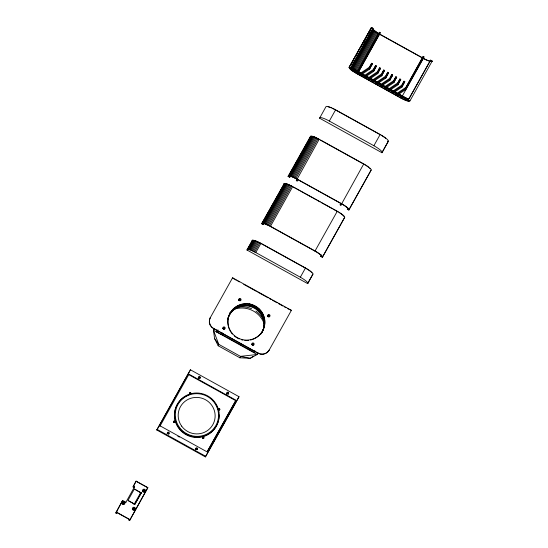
<?xml version="1.0" encoding="UTF-8"?>
<svg xmlns="http://www.w3.org/2000/svg" width="548" height="548" viewBox="0 0 548 548"><rect width="100%" height="100%" fill="white"/><g stroke="black" fill="none" stroke-linecap="round" stroke-linejoin="round"><path stroke-width="0.82" d="M403.999 81.207L401.205 86.611L403.999 81.207L404.808 81.652L402.581 85.625L394.087 91.331L393.074 93.55L396.314 95.345L397.327 93.126L405.828 87.42L423.159 56.437L423.974 56.882L406.637 87.872L398.143 93.571L397.697 94.366L397.122 95.797L401.17 98.037A8.336 1.534 29.2 0 0 408.644 100.873L409.103 100.483L407.486 99.585L409.404 98.044L430.584 60.143L432.201 61.04L409.849 101.085A9.261 1.706 29.2 0 1 401.109 98.202L356.556 73.528C354.207 71.699 349.583 70.35 349.22 67.123L371.448 27.4L373.003 28.455L371.448 27.4M356.618 73.37L351.631 70.089L349.905 67.89L351.652 68.473L349.22 67.123M371.428 28.284L371.318 27.729L349.09 67.445L349.905 67.89M351.583 68.63L351.953 66.034L373.065 28.297M258.218 353.241L257.204 354.501L250.231 358.31L239.908 357.796L218.179 345.767L214.583 338.575L213.46 330.28L214.247 328.841M217.57 330.403L216.707 332.033L217.946 329.807M216.741 331.883L221.604 334.575L222.406 333.006M254.889 350.809L253.977 352.672L254.799 351.186M214.583 338.575L218.755 344.329L240.476 356.364L257.204 354.501L257.868 353.001M117.416 511.976L116.608 513.421L115.799 512.976L122.642 500.454L125.882 502.249M116.608 513.421L116.943 512.586L129.095 519.312L128.759 520.155L129.568 520.6L147.857 487.624L136.116 481.117L133.048 486.884L133.856 487.33L134.192 486.494M122.642 500.454L115.799 512.976M136.116 481.117L133.048 486.884M156.797 430.002L190.396 369.777L238.996 396.69L238.743 397.327L205.404 456.916L156.797 430.002L189.724 371.16M134.363 488.994L141.179 492.967L134.363 488.994L127.958 500.475L134.849 504.29L128.65 500.858M210.288 317.669L210.35 317.504A8.152 8.008 21.8 0 0 213.562 328.444L258.06 353.275A8.152 8.008 21.8 0 0 269.095 350.234L291.392 310.346L232.578 277.781L210.288 317.669A8.152 8.008 21.8 0 0 213.501 328.608M129.568 520.6L147.857 487.624M190.142 370.414L190.396 369.777M232.578 277.781L234.106 279.021M246.908 249.977C249.409 248.258 253.203 251.676 255.779 252.546L300.331 277.22A9.261 1.706 29.2 0 1 307.798 283.302L307.668 283.617L246.908 249.977L252.361 240.243L255.032 240.599L260.951 243.305L305.503 267.979A9.261 1.706 29.2 0 1 312.97 274.062L307.668 283.617M252.08 240.736L252.361 240.243M261.601 223.721C264.102 222.002 267.897 225.42 270.472 226.29L315.025 250.963A9.261 1.706 29.2 0 1 322.491 257.046L322.361 257.361L320.738 256.464L321.676 256.594A8.336 1.534 29.2 0 0 314.963 251.121L269.452 225.934L264.396 223.81L262.677 223.694L263.225 224.618L261.601 223.721L284.398 183.416L287.632 184.162L291.632 185.991L337.253 211.233A9.261 1.706 29.2 0 1 344.713 217.316L322.361 257.361M218.179 345.767L218.755 344.329L213.46 330.28L214.474 329.019M283.83 183.991L284.111 183.505M290.522 175.819L289.693 177.305L288.077 176.408C290.577 174.689 294.372 178.107 296.941 178.977L341.5 203.644A9.261 1.706 29.2 0 1 348.96 209.726L348.836 210.048L347.213 209.151L348.151 209.281A8.336 1.534 29.2 0 0 341.431 203.808M296.879 179.134C295.941 178.593 287.584 174.305 289.693 177.305M270.404 226.447L292.632 186.724L288.077 184.56M310.305 136.678C312.798 134.966 316.593 138.384 319.169 139.247L363.728 163.921A9.261 1.706 29.2 0 1 371.188 170.003L348.836 210.048M319.587 118.197L319.71 117.875A10.186 1.877 29.2 0 1 329.327 121.053L373.88 145.727A10.186 1.877 29.2 0 1 382.093 152.413L381.963 152.734L319.587 118.197L325.992 106.648A10.186 1.877 29.2 0 1 335.609 109.826L380.161 134.5A10.186 1.877 29.2 0 1 388.374 141.185L381.963 152.734M297.941 179.545L297.112 181.018L296.304 180.573L319.107 139.411L315.381 137.582M297.112 181.018L297.687 179.58L340.623 203.356L340.048 204.794L340.863 205.24L341.685 203.774M357.118 72.117L353.213 69.952L353.727 68.98L357.563 71.322L354.309 69.521M239.908 357.796L240.476 356.364L250.231 358.31L253.06 356.412M356.556 73.528L379.415 32.216L380.23 32.661L379.654 34.092L357.426 73.816L359.858 75.165L360.303 74.37M357.426 73.816L380.23 32.661M205.404 456.916L238.996 396.69M359.858 75.165L360.872 72.939L369.373 67.233L371.592 63.267L372.4 63.712L369.612 69.117L361.111 74.816L360.666 75.61L363.906 77.405L364.351 76.61M360.666 75.61L361.687 73.384L370.181 67.685L372.4 63.712M363.906 77.405L364.927 75.179L373.421 69.48L375.64 65.507L376.455 65.952L373.661 71.356L365.167 77.056L364.721 77.85L367.961 79.645L368.407 78.85M364.721 77.85L365.735 75.631L374.229 69.925L376.455 65.952M207.295 451.6L235.969 400.218L188.985 374.195L159.893 426.323M371.592 63.267L371.023 64.691L371.832 65.144M369.612 69.117L370.181 67.685M258.06 353.275L258.122 353.118A8.152 8.008 21.8 0 0 269.164 350.076L269.095 350.234M367.961 79.645L368.975 77.426L377.469 71.72L379.695 67.747L380.504 68.199L377.709 73.596L369.215 79.302L368.77 80.097L372.01 81.892L372.455 81.097M368.77 80.097L369.784 77.871L378.284 72.172L380.504 68.199M375.64 65.507L373.592 69.582M373.661 71.356L374.229 69.925M372.01 81.892L373.024 79.666L381.524 73.966L383.744 69.993L384.552 70.439L381.757 75.843L373.263 81.542L372.818 82.337L376.058 84.132L376.503 83.337M372.818 82.337L373.839 80.118L382.333 74.412L384.552 70.439M377.64 71.829L379.695 67.747M377.709 73.596L378.284 72.172M376.058 84.132L377.079 81.912L385.573 76.206L387.792 72.233L388.607 72.685L385.813 78.083L377.312 83.789L376.873 84.584L380.113 86.379L380.559 85.584M376.873 84.584L377.887 82.358L386.381 76.658L388.607 72.685M383.744 69.993L382.059 73.405M381.757 75.843L382.333 74.412M380.113 86.379L381.127 84.152L389.621 78.453L391.847 74.48L392.656 74.925L389.861 80.33L381.367 86.029L380.922 86.824L384.162 88.618L384.607 87.824M314.963 251.121L337.191 211.398A8.336 1.534 29.2 0 1 338.137 211.932M291.392 310.346L287.378 308.517M380.922 86.824L381.49 85.399M381.367 86.029L381.935 84.604L390.436 78.898L392.656 74.925M387.792 72.233L385.744 76.316M385.813 78.083L386.381 76.658M384.162 88.618L385.175 86.392L393.676 80.693L395.896 76.72L396.704 77.172L393.909 82.57L385.415 88.276L384.97 89.071L388.21 90.865L388.655 90.071M384.97 89.071L385.545 87.639M385.415 88.276L385.991 86.844L394.485 81.145L396.704 77.172M390.162 77.891L391.847 74.48M389.861 80.33L390.436 78.898M340.863 205.24L363.66 164.078A8.336 1.534 29.2 0 1 365.53 165.174M388.21 90.865L389.231 88.639L397.725 82.933L399.944 78.967L400.759 79.412L397.964 84.817L389.464 90.516L389.025 91.311L392.265 93.105L393.279 90.879L401.773 85.18M389.025 91.311L390.039 89.084L398.533 83.385L400.759 79.412M395.896 76.72L393.471 81.46M393.909 82.57L394.485 81.145M392.265 93.105L392.834 91.674M399.944 78.967L397.526 83.7M397.964 84.817L398.533 83.385M393.074 93.55L393.519 92.756L402.013 87.057L402.581 85.625M404.808 81.652L402.013 87.057M401.109 98.202L423.399 58.314A8.336 1.534 29.2 0 0 430.488 61.157M406.637 87.872L406.061 89.297L397.567 95.003L397.122 95.797M408.644 100.873L405.671 99.003L406.191 98.03L398.143 93.571M405.664 88.112L423.159 56.437M423.974 56.882L423.337 58.472A9.261 1.706 29.2 0 0 427.474 60.499M407.486 99.585L409.466 97.887M409.404 98.044L430.584 60.143M431.132 61.068A8.336 1.534 29.2 0 0 431.262 60.924L430.523 60.307M431.632 61.623A9.261 1.706 29.2 0 0 431.927 61.534L432.201 61.04M188.985 374.195L188.786 374.674L235.777 400.698M229.359 313.819L230.174 312.346M221.604 334.575L222.351 333.232M288.077 176.408L310.586 136.192M247.484 249.395L252.649 240.154M262.17 223.139L284.398 183.416M288.645 175.826L310.874 136.103M349.076 67.692L371.304 27.969M351.261 64.335L352.083 62.862M352.905 61.39L353.727 59.917M356.2 55.506L357.022 54.033M361.139 46.676L361.961 45.203M362.783 43.737L365.256 39.319M366.078 37.846L366.9 36.38M367.722 34.908L370.195 30.489M247.901 249.388L253.073 240.147M262.588 223.132L284.816 183.402M289.063 175.819L311.291 136.089M262.478 224.009L262.924 223.214L263.732 223.659L263.287 224.454M248.443 249.456L253.614 240.216M263.136 223.2L285.364 183.477M289.611 175.887L311.833 136.164M351.474 66.541L372.462 29.023L378.846 33.64L357.851 71.158M249.1 249.614L254.272 240.373M263.794 223.358L286.022 183.628M289.762 177.141L290.207 176.346M290.269 176.038L312.49 136.315M263.225 224.618L264.054 223.139M350.59 69.151L372.818 29.428M249.861 249.84L255.032 240.599M264.554 223.584L286.782 183.861M291.029 176.271L313.257 136.548M351.056 69.603L373.284 29.88M250.717 250.141L255.889 240.901M265.403 223.885L287.632 184.162M291.879 176.572L314.107 136.849M351.631 70.089L373.859 30.366M251.642 250.518L256.813 241.278M266.335 224.262L288.563 184.532M292.81 176.949L315.031 137.219M352.296 70.61L374.524 30.887M353.049 71.158L375.277 31.428M252.628 250.95L257.8 241.709M267.321 224.694L289.55 184.971M293.796 177.381L316.025 137.658M353.871 71.713L376.099 31.99M253.662 251.436L258.834 242.195M268.349 225.18L290.577 185.457M294.824 177.867L317.052 138.144M354.748 72.274L376.976 32.551M254.717 251.97L259.889 242.73M269.404 225.714L291.632 185.991M295.879 178.401L318.107 138.678M355.673 72.829L377.901 33.106M255.779 252.546L260.951 243.305M329.327 121.053L335.609 109.826M296.304 180.573L297.126 179.1M125.821 502.413L134.664 486.555L133.445 485.884M369.167 68L370.654 65.356M133.959 504.64L140.905 492.22M134.911 504.126L141.247 492.81M135.034 504.085L141.172 493.125M396.314 95.345L396.759 94.551M300.331 277.22L305.503 267.979M373.88 145.727L380.161 134.5M235.969 400.218L207.069 451.86L160.084 425.844M320.738 256.464L321.566 254.984M307.798 283.302L312.97 274.062M344.713 217.316L322.491 257.046L321.676 256.594M371.188 170.003L348.96 209.726L348.151 209.281M382.093 152.413L388.374 141.185M311.641 136.575L313.1 136.767M253.416 240.627L254.875 240.825M286.625 184.08L287.31 184.292M313.785 136.973L314.552 137.247M255.56 241.031L260.882 243.463L305.442 268.136A8.336 1.534 29.2 0 1 307.312 269.232M352.371 68.541L353.659 69.158L351.693 67.986M350.001 68.404L353.213 69.952M349.891 68.116L408.904 100.791M431.269 60.917L432.077 61.362M379.654 34.092L422.59 57.862M379.524 34.216L421.85 57.65M379.12 69.178L379.935 69.63M391.272 75.905L392.087 76.357M361.687 73.384L364.852 75.364L362.262 73.925M365.735 75.631L368.907 77.604L365.667 75.809M369.784 77.871L373.024 79.666M373.839 80.118L377.079 81.912M385.175 86.392L381.935 84.604L381.422 85.577L384.662 87.372M370.359 78.412L372.955 79.844M373.763 80.296L377.003 82.09M381.867 84.782L384.456 86.214M385.915 87.022L389.231 88.639L385.991 86.844L385.47 87.817L388.71 89.612M393.204 91.064L390.039 89.084L393.279 90.879L392.765 91.859L389.518 90.064M398.067 93.749L405.383 97.804M407.548 99.421L409.979 100.77L409.041 100.64M357.926 72.569L360.358 73.912M361.166 74.364L364.406 76.158M365.221 76.604L368.462 78.398M369.27 78.844L372.51 80.638M373.318 81.09L376.558 82.885M377.373 83.33L380.613 85.125M393.574 92.304L396.814 94.098M397.622 94.544L405.671 99.003M380.107 134.644L335.547 109.97A9.357 1.726 29.2 0 0 332.369 108.36M387.518 141.103L388.244 141.507M320.655 140.267L362.851 163.633M288.2 176.086L289.015 176.531M293.44 187.169L295.269 188.183M296.68 188.964L299.927 190.759M300.736 191.211L303.976 193.006M304.784 193.451L308.024 195.246M308.832 195.698L312.072 197.492M312.887 197.938L316.127 199.732M316.936 200.178L320.176 201.972M321.635 202.781L324.224 204.219M325.039 204.664L328.279 206.459M329.088 206.911L332.328 208.706M333.136 209.151L337.191 211.398M261.732 223.399L262.54 223.851M234.845 279.432L236.332 280.247M237.811 281.069L239.291 281.891M243.73 284.35L256.306 291.31M257.786 292.132L268.143 297.865M269.623 298.687L271.102 299.503M272.582 300.325L277.021 302.784M278.5 303.606L282.939 306.058M284.419 306.88L285.898 307.702M249.422 303.77L259.759 309.497M213.562 328.444L258.122 353.118M221.652 334.349L254.06 352.289M213.467 330.239L257.204 354.501M177.86 436.27L179.333 437.085M157.05 429.365L205.658 456.279M136.856 481.726L146.987 487.336M133.383 486.049L134.596 486.72M133.938 487.131L134.582 487.494L134 486.973M116.197 511.976L129.965 519.6M378.784 33.805L376.709 32.585M408.712 99.606L406.191 98.03L407.897 99.332M375.729 31.962L372.606 29.619M132.835 509.133A0.925 0.911 21.8 0 1 134.404 509.996M122.046 503.948A0.925 0.911 21.8 0 1 123.19 503.057A0.925 0.911 21.8 0 1 123.786 504.386M142.72 491.467A0.925 0.911 21.8 0 1 143.836 490.816A0.925 0.911 21.8 0 1 144.514 491.926M218.885 418.158A22.345 21.954 21.8 0 1 188.642 435.907A22.345 21.954 21.8 0 1 178.744 402.259M179.093 401.807A22.345 21.954 21.8 0 1 188.286 395.019M212.96 400.609A22.345 21.954 21.8 0 1 213.741 401.479M215.152 403.328A22.345 21.954 21.8 0 1 217.57 407.945M217.768 408.493A22.345 21.954 21.8 0 1 218.125 409.596M218.549 411.274A22.345 21.954 21.8 0 1 218.755 412.411M218.988 414.706A22.345 21.954 21.8 0 1 218.94 417.583M167.113 433.632A0.925 0.911 21.8 0 1 168.366 432.776A0.925 0.911 21.8 0 1 168.702 434.263M195.499 449.572A0.925 0.911 21.8 0 1 196.369 448.415A0.925 0.911 21.8 0 1 197.287 449.552M226.605 393.478A0.925 0.911 21.8 0 1 227.947 392.916A0.925 0.911 21.8 0 1 228.174 394.348M226.865 394.361A0.925 0.911 21.8 0 1 226.584 393.717M198.362 378.469A0.925 0.911 21.8 0 1 199.13 377.093A0.925 0.911 21.8 0 1 199.965 378.456M381.168 135.246A9.357 1.726 29.2 0 1 384.114 137.123M384.956 137.733A9.357 1.726 29.2 0 1 385.703 138.315M328.142 106.853A9.357 1.726 29.2 0 1 331.376 107.922M429.255 61.177A9.261 1.706 29.2 0 1 428.399 60.876M366.406 165.736A8.336 1.534 29.2 0 1 367.229 166.291M367.982 166.832A8.336 1.534 29.2 0 1 368.646 167.359M369.688 168.298A8.336 1.534 29.2 0 1 370.044 168.695M339.054 212.487A8.336 1.534 29.2 0 1 339.938 213.049M340.76 213.604A8.336 1.534 29.2 0 1 343.808 216.357M308.188 269.787A8.336 1.534 29.2 0 1 309.01 270.349M309.764 270.89A8.336 1.534 29.2 0 1 310.997 271.904M311.47 272.349A8.336 1.534 29.2 0 1 311.819 272.753M228.646 327.389A18.522 18.2 21.8 0 1 240.613 304.763A18.522 18.2 21.8 0 1 263.814 316.586A18.522 18.2 21.8 0 1 252.388 339.493M251.772 339.685A18.522 18.2 21.8 0 1 250.532 340.007M248.628 340.322A18.522 18.2 21.8 0 1 244.764 340.356M242.846 340.075A18.522 18.2 21.8 0 1 241.586 339.781M239.147 338.931A18.522 18.2 21.8 0 1 237.407 338.082M236.846 337.76A18.522 18.2 21.8 0 1 234.229 335.869M232.4 334.054A18.522 18.2 21.8 0 1 228.845 327.999M239.428 300.571A0.692 0.685 21.8 0 1 239.223 299.537A0.692 0.685 21.8 0 1 240.284 299.53A0.692 0.685 21.8 0 1 240.12 300.564M252.498 345.007A0.692 0.685 21.8 0 1 252.292 343.98A0.692 0.685 21.8 0 1 253.354 343.966A0.692 0.685 21.8 0 1 253.19 345M228.146 317.765A18.522 18.461 12.7 0 1 251.998 306.455A18.522 18.461 12.7 0 1 262.958 330.437M227.619 319.621A18.522 18.461 12.7 0 1 227.947 318.374M228.242 317.347A18.522 18.461 12.7 0 1 253.286 306.524A18.522 18.461 12.7 0 1 261.958 332.348M261.636 332.91A18.522 18.461 12.7 0 1 260.93 333.985M227.708 319.203A18.522 18.461 12.7 0 1 228.043 317.956M238.695 300.605A0.692 0.692 0 0 1 239.894 300.585M267.76 316.491A0.692 0.692 0 0 1 268.952 316.963M227.858 318.648A18.522 18.2 21.8 0 1 252.409 307.25A18.522 18.2 21.8 0 1 262.06 332.526M237.072 307.387A23.489 23.078 21.8 0 1 251.607 308.709M255.943 311.113A23.489 23.078 21.8 0 1 263.814 320.443M234.236 309.25A23.502 23.098 21.8 0 1 264.252 323.902M358.447 71.589L360.803 73.117L358.447 71.589M377.887 82.358L381.052 84.33L377.887 82.358M394.087 91.331L397.259 93.304L394.087 91.331M122.026 503.728A1.575 1.548 21.8 0 0 124.752 503.708A1.575 1.548 21.8 0 0 123.341 501.393A1.575 1.548 21.8 0 0 122.026 503.728M132.561 509.565A1.575 1.548 21.8 0 0 135.281 509.537A1.575 1.548 21.8 0 0 133.87 507.222A1.575 1.548 21.8 0 0 132.561 509.565M133.048 509.4A0.925 0.911 21.8 0 0 134.65 509.38A0.925 0.911 21.8 0 0 133.822 508.023A0.925 0.911 21.8 0 0 133.048 509.4M122.519 503.564A0.925 0.911 21.8 0 0 124.115 503.55A0.925 0.911 21.8 0 0 123.286 502.187A0.925 0.911 21.8 0 0 122.519 503.564M142.672 491.488A1.575 1.548 21.8 0 0 145.391 491.46A1.575 1.548 21.8 0 0 143.98 489.145A1.575 1.548 21.8 0 0 142.672 491.488M143.165 491.323A0.925 0.911 21.8 0 0 144.761 491.309A0.925 0.911 21.8 0 0 143.932 489.946A0.925 0.911 21.8 0 0 143.165 491.323M178.819 427.652A22.345 21.954 21.8 0 0 217.241 424.296A22.345 21.954 21.8 0 0 194.684 393.087A22.345 21.954 21.8 0 0 178.819 427.652M181.655 426.132A18.522 18.2 21.8 0 0 213.508 423.351A18.522 18.2 21.8 0 0 194.807 397.478A18.522 18.2 21.8 0 0 181.655 426.132M179.36 427.276A21.673 21.297 21.8 0 0 216.624 424.022A21.673 21.297 21.8 0 0 194.752 393.745A21.673 21.297 21.8 0 0 179.36 427.276M189.594 393.622A0.692 0.685 21.8 0 0 190.793 393.608A0.692 0.685 21.8 0 0 190.17 392.587A0.692 0.685 21.8 0 0 189.594 393.622M189.533 393.779A0.692 0.685 21.8 0 0 190.731 393.772A0.692 0.685 21.8 0 0 190.108 392.752A0.692 0.685 21.8 0 0 189.533 393.779M173.702 422.022A0.692 0.685 21.8 0 0 174.901 422.015A0.692 0.685 21.8 0 0 174.278 420.994A0.692 0.685 21.8 0 0 173.702 422.022M173.641 422.186A0.692 0.685 21.8 0 0 174.839 422.172A0.692 0.685 21.8 0 0 174.216 421.152A0.692 0.685 21.8 0 0 173.641 422.186M218.556 409.657A0.692 0.685 21.8 0 0 219.755 409.644A0.692 0.685 21.8 0 0 219.131 408.623A0.692 0.685 21.8 0 0 218.556 409.657M202.671 438.058A0.692 0.678 21.8 0 0 203.856 438.044A0.692 0.678 21.8 0 0 203.24 437.037A0.692 0.678 21.8 0 0 202.671 438.058M202.602 438.215A0.692 0.678 21.8 0 0 203.794 438.208A0.692 0.678 21.8 0 0 203.178 437.194A0.692 0.678 21.8 0 0 202.602 438.215M218.494 409.815A0.692 0.685 21.8 0 0 219.693 409.808A0.692 0.685 21.8 0 0 219.07 408.787A0.692 0.685 21.8 0 0 218.494 409.815M167.496 433.447A0.925 0.911 21.8 0 0 169.099 433.434A0.925 0.911 21.8 0 0 168.27 432.071A0.925 0.911 21.8 0 0 167.496 433.447M195.855 449.148A0.925 0.911 21.8 0 0 197.451 449.134A0.925 0.911 21.8 0 0 196.622 447.771A0.925 0.911 21.8 0 0 195.855 449.148M198.616 377.832A0.925 0.911 21.8 0 0 200.219 377.819A0.925 0.911 21.8 0 0 199.39 376.455A0.925 0.911 21.8 0 0 198.616 377.832M226.968 393.533A0.925 0.911 21.8 0 0 228.571 393.519A0.925 0.911 21.8 0 0 227.742 392.156A0.925 0.911 21.8 0 0 226.968 393.533M267.842 316.278A1.178 1.158 21.8 0 0 269.883 316.264A1.178 1.158 21.8 0 0 268.821 314.525A1.178 1.158 21.8 0 0 267.842 316.278M268.191 316.196A0.692 0.685 21.8 0 0 269.397 316.182A0.692 0.685 21.8 0 0 268.773 315.162A0.692 0.685 21.8 0 0 268.191 316.196M268.13 316.354A0.692 0.685 21.8 0 0 269.328 316.347A0.692 0.685 21.8 0 0 268.705 315.326A0.692 0.685 21.8 0 0 268.13 316.354M231.715 332.739A18.522 18.2 21.8 0 0 263.465 329.136A18.522 18.2 21.8 0 0 244.093 303.743A18.522 18.2 21.8 0 0 231.715 332.739M251.95 344.685A1.178 1.158 21.8 0 0 253.991 344.665A1.178 1.158 21.8 0 0 252.929 342.932A1.178 1.158 21.8 0 0 251.95 344.685M238.88 300.242A1.178 1.158 21.8 0 0 240.921 300.222A1.178 1.158 21.8 0 0 239.866 298.489A1.178 1.158 21.8 0 0 238.88 300.242M222.988 328.649A1.178 1.158 21.8 0 0 225.029 328.629A1.178 1.158 21.8 0 0 223.974 326.896A1.178 1.158 21.8 0 0 222.988 328.649M223.276 328.725A0.692 0.685 21.8 0 0 224.475 328.711A0.692 0.685 21.8 0 0 223.851 327.69A0.692 0.685 21.8 0 0 223.276 328.725M239.236 300.16A0.692 0.685 21.8 0 0 240.435 300.146A0.692 0.685 21.8 0 0 239.812 299.126A0.692 0.685 21.8 0 0 239.236 300.16M252.299 344.603A0.692 0.685 21.8 0 0 253.505 344.589A0.692 0.685 21.8 0 0 252.881 343.569A0.692 0.685 21.8 0 0 252.299 344.603M223.337 328.567A0.692 0.685 21.8 0 0 224.543 328.553A0.692 0.685 21.8 0 0 223.92 327.533A0.692 0.685 21.8 0 0 223.337 328.567"/></g></svg>
